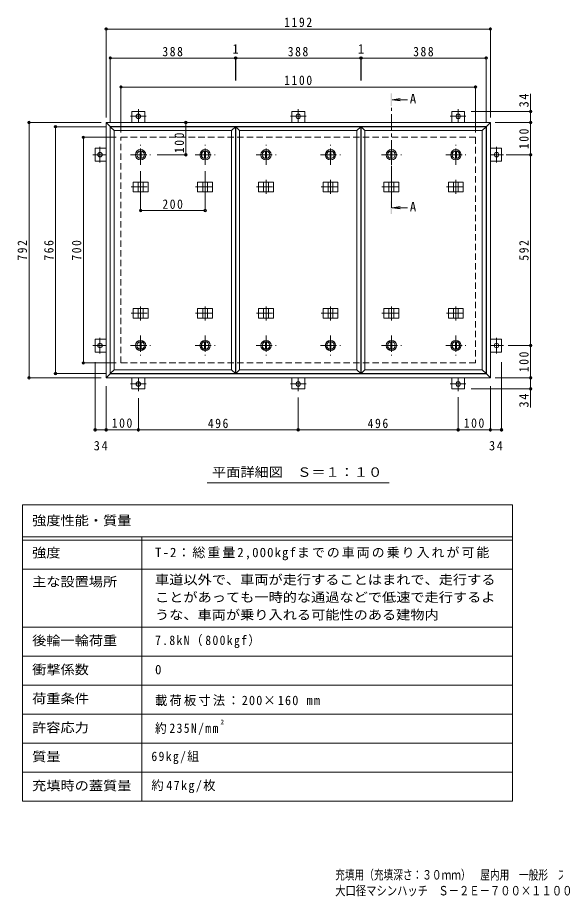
# Model space of a CAD drawing. Units: millimetres at full size, sheet at 1:10. Extents: x -1778 to 1949, y -1353 to 1373.
# Drawn here: x -1778 to -110, y -1353 to 1373 of the extents above; entities that cross this region are included whole.
import ezdxf
from ezdxf.enums import TextEntityAlignment as Align

# ---------------------------------------------------------------- set-up
doc = ezdxf.new("R2010")
doc.units = ezdxf.units.MM
doc.header["$LTSCALE"] = 10
doc.header["$PDMODE"] = 32
doc.header["$PDSIZE"] = 8
doc.linetypes.add('CHAIN1', pattern=[8, 5, -1, 1, -1])
doc.linetypes.add('DASHED2', pattern=[3, 2, -1])
for name, color, linetype, lineweight in [('0-1_躯体', 2, 'DASHED2', 9), ('0-2_仕上', 3, 'Continuous', 9), ('0-3_建具', 4, 'Continuous', 9), ('0-5_寸法', 4, 'Continuous', 9), ('0-C', 2, 'Continuous', 9), ('0-E', 3, 'Continuous', 9), ('0-F', 7, 'Continuous', 9), ('F-5_F-5ﾚｲﾔ', 7, 'Continuous', 9), ('F-F_F-Fﾚｲﾔ', 2, 'Continuous', 9)]:
    doc.layers.add(name, color=color, linetype=linetype, lineweight=lineweight)
doc.styles.add('ＭＳ ゴシック', font='')
doc.styles.get('ＭＳ ゴシック').set_extended_font_data('MS Gothic')

msp = doc.modelspace()

# ---------------------------------------------------------------- linework, layer by layer
at = {"layer": '0-1_躯体'}
for p, q in [((-1457.34, 1001.59), (-357.34, 1001.59)), ((-1457.34, 301.59), (-1457.34, 1001.59)), ((-357.34, 1001.59), (-357.34, 301.59)), ((-357.34, 301.59), (-1457.34, 301.59))]:
    msp.add_line(p, q, dxfattribs=at)
at = {"layer": '0-2_仕上'}
for p, q in [((-1490.34, 1034.59), (-1478.34, 1022.59)), ((-1490.34, 268.59), (-1490.34, 1034.59)), ((-1490.34, 1034.59), (-1102.34, 1034.59)), ((-1114.34, 1022.59), (-1102.34, 1034.59)), ((-1102.34, 268.59), (-1102.34, 1034.59)), ((-1101.34, 1034.59), (-1089.34, 1022.59)), ((-1101.34, 268.59), (-1101.34, 1034.59)), ((-1101.34, 1034.59), (-713.34, 1034.59)), ((-725.34, 1022.59), (-713.34, 1034.59)), ((-713.34, 268.59), (-713.34, 1034.59)), ((-712.34, 1034.59), (-700.34, 1022.59)), ((-712.34, 268.59), (-712.34, 1034.59)), ((-712.34, 1034.59), (-324.34, 1034.59)), ((-336.34, 1022.59), (-324.34, 1034.59)), ((-324.34, 268.59), (-324.34, 1034.59)), ((-1490.34, 268.59), (-1478.34, 280.59)), ((-1114.34, 280.59), (-1478.34, 280.59)), ((-1101.34, 268.59), (-1089.34, 280.59)), ((-725.34, 280.59), (-1089.34, 280.59)), ((-712.34, 268.59), (-700.34, 280.59)), ((-336.34, 280.59), (-700.34, 280.59)), ((-1102.34, 268.59), (-1490.34, 268.59)), ((-713.34, 268.59), (-1101.34, 268.59)), ((-324.34, 268.59), (-712.34, 268.59))]:
    msp.add_line(p, q, dxfattribs=at)
for points in [[(-1478.34, 280.59), (-1478.34, 1022.59), (-1114.34, 1022.59)], [(-1102.34, 268.59), (-1114.34, 280.59), (-1114.34, 1022.59)], [(-1089.34, 280.59), (-1089.34, 1022.59), (-725.34, 1022.59)], [(-713.34, 268.59), (-725.34, 280.59), (-725.34, 1022.59)], [(-700.34, 280.59), (-700.34, 1022.59), (-336.34, 1022.59)], [(-324.34, 268.59), (-336.34, 280.59), (-336.34, 1022.59)]]:
    msp.add_lwpolyline(points, dxfattribs=at)
at = {"layer": '0-3_建具', "color": 2}
for p, q in [((-1503.34, 1047.59), (-1491.34, 1035.59)), ((-1503.34, 1047.59), (-311.34, 1047.59)), ((-1503.34, 255.59), (-1503.34, 1047.59)), ((-323.34, 1035.59), (-311.34, 1047.59)), ((-311.34, 1047.59), (-311.34, 255.59)), ((-1491.34, 1035.59), (-323.34, 1035.59)), ((-1491.34, 267.59), (-1491.34, 1035.59)), ((-323.34, 267.59), (-323.34, 1035.59)), ((-1491.34, 267.59), (-1503.34, 255.59)), ((-311.34, 255.59), (-1503.34, 255.59)), ((-323.34, 267.59), (-1491.34, 267.59)), ((-323.34, 267.59), (-311.34, 255.59))]:
    msp.add_line(p, q, dxfattribs=at)
at = {"layer": '0-3_建具', "linetype": 'CHAIN1'}
for p, q in [((-1425.75, 847.59), (-1366.93, 847.59)), ((-1396.34, 869.71), (-1396.34, 826.47)), ((-1225.75, 847.59), (-1166.93, 847.59)), ((-1196.34, 869.71), (-1196.34, 826.47)), ((-1036.75, 847.59), (-977.93, 847.59)), ((-1007.34, 869.71), (-1007.34, 826.47)), ((-836.75, 847.59), (-777.93, 847.59)), ((-807.34, 869.71), (-807.34, 826.47)), ((-647.75, 847.59), (-588.93, 847.59)), ((-618.34, 869.71), (-618.34, 826.47)), ((-447.75, 847.59), (-388.93, 847.59)), ((-418.34, 869.71), (-418.34, 826.47)), ((-1396.34, 433.47), (-1396.34, 476.71)), ((-1196.34, 433.47), (-1196.34, 476.71)), ((-1007.34, 433.47), (-1007.34, 476.71)), ((-807.34, 433.47), (-807.34, 476.71)), ((-618.34, 433.47), (-618.34, 476.71)), ((-418.34, 433.47), (-418.34, 476.71)), ((-1425.75, 455.59), (-1366.93, 455.59)), ((-1225.75, 455.59), (-1166.93, 455.59)), ((-1036.75, 455.59), (-977.93, 455.59)), ((-836.75, 455.59), (-777.93, 455.59)), ((-647.75, 455.59), (-588.93, 455.59)), ((-447.75, 455.59), (-388.93, 455.59))]:
    msp.add_line(p, q, dxfattribs=at)
at = {"layer": '0-3_建具'}
for p, q in [((-1419.43, 862.59), (-1419.43, 832.59)), ((-1419.43, 862.59), (-1373.25, 862.59)), ((-1403.84, 862.59), (-1403.84, 832.59)), ((-1388.84, 862.59), (-1388.84, 832.59)), ((-1373.25, 862.59), (-1373.25, 832.59)), ((-1219.43, 862.59), (-1219.43, 832.59)), ((-1219.43, 862.59), (-1173.25, 862.59)), ((-1203.84, 862.59), (-1203.84, 832.59)), ((-1188.84, 862.59), (-1188.84, 832.59)), ((-1173.25, 862.59), (-1173.25, 832.59)), ((-1030.43, 862.59), (-1030.43, 832.59)), ((-1030.43, 862.59), (-984.25, 862.59)), ((-1014.84, 862.59), (-1014.84, 832.59)), ((-999.84, 862.59), (-999.84, 832.59)), ((-984.25, 862.59), (-984.25, 832.59)), ((-830.43, 862.59), (-830.43, 832.59)), ((-830.43, 862.59), (-784.25, 862.59)), ((-814.84, 862.59), (-814.84, 832.59)), ((-799.84, 862.59), (-799.84, 832.59)), ((-784.25, 862.59), (-784.25, 832.59)), ((-641.43, 862.59), (-641.43, 832.59)), ((-641.43, 862.59), (-595.25, 862.59)), ((-625.84, 862.59), (-625.84, 832.59)), ((-610.84, 862.59), (-610.84, 832.59)), ((-595.25, 862.59), (-595.25, 832.59)), ((-441.43, 862.59), (-441.43, 832.59)), ((-441.43, 862.59), (-395.25, 862.59)), ((-425.84, 862.59), (-425.84, 832.59)), ((-410.84, 862.59), (-410.84, 832.59)), ((-395.25, 862.59), (-395.25, 832.59)), ((-1419.43, 832.59), (-1373.25, 832.59)), ((-1219.43, 832.59), (-1173.25, 832.59)), ((-1030.43, 832.59), (-984.25, 832.59)), ((-830.43, 832.59), (-784.25, 832.59)), ((-641.43, 832.59), (-595.25, 832.59)), ((-441.43, 832.59), (-395.25, 832.59)), ((-1419.43, 440.59), (-1419.43, 470.59)), ((-1419.43, 470.59), (-1373.25, 470.59)), ((-1403.84, 440.59), (-1403.84, 470.59)), ((-1388.84, 440.59), (-1388.84, 470.59)), ((-1373.25, 440.59), (-1373.25, 470.59)), ((-1219.43, 440.59), (-1219.43, 470.59)), ((-1219.43, 470.59), (-1173.25, 470.59)), ((-1203.84, 440.59), (-1203.84, 470.59)), ((-1188.84, 440.59), (-1188.84, 470.59)), ((-1173.25, 440.59), (-1173.25, 470.59)), ((-1030.43, 440.59), (-1030.43, 470.59)), ((-1030.43, 470.59), (-984.25, 470.59)), ((-1014.84, 440.59), (-1014.84, 470.59)), ((-999.84, 440.59), (-999.84, 470.59)), ((-984.25, 440.59), (-984.25, 470.59)), ((-830.43, 440.59), (-830.43, 470.59)), ((-830.43, 470.59), (-784.25, 470.59)), ((-814.84, 440.59), (-814.84, 470.59)), ((-799.84, 440.59), (-799.84, 470.59)), ((-784.25, 440.59), (-784.25, 470.59)), ((-641.43, 440.59), (-641.43, 470.59)), ((-641.43, 470.59), (-595.25, 470.59)), ((-625.84, 440.59), (-625.84, 470.59)), ((-610.84, 440.59), (-610.84, 470.59)), ((-595.25, 440.59), (-595.25, 470.59)), ((-441.43, 440.59), (-441.43, 470.59)), ((-441.43, 470.59), (-395.25, 470.59)), ((-425.84, 440.59), (-425.84, 470.59)), ((-410.84, 440.59), (-410.84, 470.59)), ((-395.25, 440.59), (-395.25, 470.59)), ((-1419.43, 440.59), (-1373.25, 440.59)), ((-1219.43, 440.59), (-1173.25, 440.59)), ((-1030.43, 440.59), (-984.25, 440.59)), ((-830.43, 440.59), (-784.25, 440.59)), ((-641.43, 440.59), (-595.25, 440.59)), ((-441.43, 440.59), (-395.25, 440.59))]:
    msp.add_line(p, q, dxfattribs=at)
at = {"layer": '0-5_寸法'}
for p, q in [((-616.34, 1118.41), (-591.55, 1121.67)), ((-616.34, 1118.41), (-591.55, 1115.14)), ((-616.34, 1118.41), (-568.87, 1118.41)), ((-616.34, 783.28), (-591.55, 786.54)), ((-616.34, 783.28), (-591.55, 780.02)), ((-616.34, 783.28), (-568.87, 783.28))]:
    msp.add_line(p, q, dxfattribs=at)
at = {"layer": '0-5_寸法', "linetype": 'CHAIN1'}
msp.add_line((-618.34, 783.28), (-618.34, 1098.41), dxfattribs=at)
at = {"layer": '0-5_寸法', "color": 7}
msp.add_line((-1189.87, -70.19), (-624.81, -70.19), dxfattribs=at)
at = {"layer": '0-5_寸法'}
for points in [[(-616.34, 1138.41), (-620.34, 1138.41), (-616.34, 1098.41), (-620.34, 1098.41)], [(-616.34, 763.28), (-620.34, 763.28), (-616.34, 803.28), (-620.34, 803.28)]]:
    msp.add_solid(points, dxfattribs=at)
at = {"layer": '0-C'}
for p, q in [((-1397.84, 958.99), (-1397.84, 936.19)), ((-1394.84, 958.99), (-1394.84, 936.19)), ((-1197.84, 958.99), (-1197.84, 936.19)), ((-1194.84, 958.99), (-1194.84, 936.19)), ((-1008.84, 958.99), (-1008.84, 936.19)), ((-1005.84, 958.99), (-1005.84, 936.19)), ((-808.84, 958.99), (-808.84, 936.19)), ((-805.84, 958.99), (-805.84, 936.19)), ((-619.84, 958.99), (-619.84, 936.19)), ((-616.84, 958.99), (-616.84, 936.19)), ((-419.84, 958.99), (-419.84, 936.19)), ((-416.84, 958.99), (-416.84, 936.19)), ((-1397.84, 344.19), (-1397.84, 366.99)), ((-1394.84, 344.19), (-1394.84, 366.99)), ((-1197.84, 344.19), (-1197.84, 366.99)), ((-1194.84, 344.19), (-1194.84, 366.99)), ((-1008.84, 344.19), (-1008.84, 366.99)), ((-1005.84, 344.19), (-1005.84, 366.99)), ((-808.84, 344.19), (-808.84, 366.99)), ((-805.84, 344.19), (-805.84, 366.99)), ((-619.84, 344.19), (-619.84, 366.99)), ((-616.84, 344.19), (-616.84, 366.99)), ((-419.84, 344.19), (-419.84, 366.99)), ((-416.84, 344.19), (-416.84, 366.99))]:
    msp.add_line(p, q, dxfattribs=at)
at = {"layer": '0-C', "linetype": 'CHAIN1'}
for p, q in [((-1396.34, 916.59), (-1396.34, 978.59)), ((-1196.34, 916.59), (-1196.34, 978.59)), ((-1007.34, 916.59), (-1007.34, 978.59)), ((-807.34, 916.59), (-807.34, 978.59)), ((-618.34, 916.59), (-618.34, 978.59)), ((-418.34, 916.59), (-418.34, 978.59)), ((-1427.34, 947.59), (-1365.34, 947.59)), ((-1227.34, 947.59), (-1165.34, 947.59)), ((-1038.34, 947.59), (-976.34, 947.59)), ((-838.34, 947.59), (-776.34, 947.59)), ((-649.34, 947.59), (-587.34, 947.59)), ((-449.34, 947.59), (-387.34, 947.59)), ((-1396.34, 386.59), (-1396.34, 324.59)), ((-1196.34, 386.59), (-1196.34, 324.59)), ((-1007.34, 386.59), (-1007.34, 324.59)), ((-807.34, 386.59), (-807.34, 324.59)), ((-618.34, 386.59), (-618.34, 324.59)), ((-418.34, 386.59), (-418.34, 324.59)), ((-1427.34, 355.59), (-1365.34, 355.59)), ((-1227.34, 355.59), (-1165.34, 355.59)), ((-1038.34, 355.59), (-976.34, 355.59)), ((-838.34, 355.59), (-776.34, 355.59)), ((-649.34, 355.59), (-587.34, 355.59)), ((-449.34, 355.59), (-387.34, 355.59))]:
    msp.add_line(p, q, dxfattribs=at)
at = {"layer": '0-C'}
for centre, radius in [((-1396.34, 947.59), 16), ((-1396.34, 947.59), 12), ((-1396.34, 947.59), 11.5), ((-1196.34, 947.59), 16), ((-1196.34, 947.59), 12), ((-1196.34, 947.59), 11.5), ((-1007.34, 947.59), 16), ((-1007.34, 947.59), 12), ((-1007.34, 947.59), 11.5), ((-807.34, 947.59), 16), ((-807.34, 947.59), 12), ((-807.34, 947.59), 11.5), ((-618.34, 947.59), 16), ((-618.34, 947.59), 12), ((-618.34, 947.59), 11.5), ((-418.34, 947.59), 16), ((-418.34, 947.59), 12), ((-418.34, 947.59), 11.5), ((-1396.34, 355.59), 16), ((-1396.34, 355.59), 12), ((-1396.34, 355.59), 11.5), ((-1196.34, 355.59), 16), ((-1196.34, 355.59), 12), ((-1196.34, 355.59), 11.5), ((-1007.34, 355.59), 16), ((-1007.34, 355.59), 12), ((-1007.34, 355.59), 11.5), ((-807.34, 355.59), 16), ((-807.34, 355.59), 12), ((-807.34, 355.59), 11.5), ((-618.34, 355.59), 16), ((-618.34, 355.59), 12), ((-618.34, 355.59), 11.5), ((-418.34, 355.59), 16), ((-418.34, 355.59), 12), ((-418.34, 355.59), 11.5)]:
    msp.add_circle(centre, radius, dxfattribs=at)
at = {"layer": '0-E', "linetype": 'CHAIN1'}
for p, q in [((-1378.96, 1066.79), (-1427.72, 1066.79)), ((-1403.34, 1088.76), (-1403.34, 1047.59)), ((-882.96, 1066.79), (-931.72, 1066.79)), ((-907.34, 1088.76), (-907.34, 1047.59)), ((-386.96, 1066.79), (-435.72, 1066.79)), ((-411.34, 1088.76), (-411.34, 1047.59)), ((-1522.54, 971.97), (-1522.54, 923.21)), ((-292.14, 923.21), (-292.14, 971.97)), ((-1544.51, 947.59), (-1503.34, 947.59)), ((-270.17, 947.59), (-311.34, 947.59)), ((-1544.51, 355.59), (-1503.34, 355.59)), ((-1522.54, 379.97), (-1522.54, 331.21)), ((-270.17, 355.59), (-311.34, 355.59)), ((-292.14, 331.21), (-292.14, 379.97)), ((-1403.34, 214.42), (-1403.34, 255.59)), ((-907.34, 214.42), (-907.34, 255.59)), ((-411.34, 214.42), (-411.34, 255.59)), ((-1427.72, 236.39), (-1378.96, 236.39)), ((-931.72, 236.39), (-882.96, 236.39)), ((-435.72, 236.39), (-386.96, 236.39))]:
    msp.add_line(p, q, dxfattribs=at)
at = {"layer": '0-E'}
for p, q in [((-1423.34, 1081.79), (-1383.34, 1081.79)), ((-1423.34, 1081.79), (-1423.34, 1047.59)), ((-1383.34, 1081.79), (-1383.34, 1047.59)), ((-927.34, 1081.79), (-887.34, 1081.79)), ((-927.34, 1081.79), (-927.34, 1047.59)), ((-887.34, 1081.79), (-887.34, 1047.59)), ((-431.34, 1081.79), (-391.34, 1081.79)), ((-431.34, 1081.79), (-431.34, 1047.59)), ((-391.34, 1081.79), (-391.34, 1047.59)), ((-1537.54, 927.59), (-1537.54, 967.59)), ((-1537.54, 967.59), (-1503.34, 967.59)), ((-277.14, 967.59), (-311.34, 967.59)), ((-277.14, 967.59), (-277.14, 927.59)), ((-1537.54, 927.59), (-1503.34, 927.59)), ((-277.14, 927.59), (-311.34, 927.59)), ((-1537.54, 335.59), (-1537.54, 375.59)), ((-1537.54, 375.59), (-1503.34, 375.59)), ((-277.14, 375.59), (-311.34, 375.59)), ((-277.14, 375.59), (-277.14, 335.59)), ((-1537.54, 335.59), (-1503.34, 335.59)), ((-277.14, 335.59), (-311.34, 335.59)), ((-1423.34, 221.39), (-1423.34, 255.59)), ((-1383.34, 221.39), (-1383.34, 255.59)), ((-927.34, 221.39), (-927.34, 255.59)), ((-887.34, 221.39), (-887.34, 255.59)), ((-431.34, 221.39), (-431.34, 255.59)), ((-391.34, 221.39), (-391.34, 255.59)), ((-1383.34, 221.39), (-1423.34, 221.39)), ((-887.34, 221.39), (-927.34, 221.39)), ((-391.34, 221.39), (-431.34, 221.39))]:
    msp.add_line(p, q, dxfattribs=at)
for centre in [(-1403.34, 1066.79), (-907.34, 1066.79), (-411.34, 1066.79), (-1522.54, 947.59), (-292.14, 947.59), (-1522.54, 355.59), (-292.14, 355.59), (-1403.34, 236.39), (-907.34, 236.39), (-411.34, 236.39)]:
    msp.add_circle(centre, 7, dxfattribs=at)
at = {"layer": '0-F'}
for p, q in [((-1503.34, 1062.59), (-1503.34, 1342.59)), ((-1503.34, 1337.59), (-311.34, 1337.59)), ((-311.34, 1062.59), (-311.34, 1342.59)), ((-1490.34, 1049.59), (-1490.34, 1252.59)), ((-1490.34, 1247.59), (-1102.34, 1247.59)), ((-1102.34, 1250.59), (-1102.34, 1178.21)), ((-1102.34, 1247.59), (-1101.34, 1247.59)), ((-1101.34, 1250.59), (-1101.34, 1178.21)), ((-1101.34, 1247.59), (-713.34, 1247.59)), ((-713.34, 1250.59), (-713.34, 1178.21)), ((-713.34, 1247.59), (-712.34, 1247.59)), ((-712.34, 1250.59), (-712.34, 1178.21)), ((-712.34, 1247.59), (-324.34, 1247.59)), ((-324.34, 1049.59), (-324.34, 1252.59)), ((-1457.34, 1016.59), (-1457.34, 1162.59)), ((-1457.34, 1157.59), (-357.34, 1157.59)), ((-357.34, 1016.59), (-357.34, 1162.59)), ((-186.36, 1081.79), (-186.36, 1136.97)), ((-181.36, 1081.79), (-371.34, 1081.79)), ((-186.36, 1047.59), (-186.36, 1081.79)), ((-1518.34, 1047.59), (-1747.6, 1047.59)), ((-1742.6, 255.59), (-1742.6, 1047.59)), ((-1256.42, 1047.59), (-1256.42, 947.59)), ((-296.34, 1047.59), (-181.36, 1047.59)), ((-186.36, 947.59), (-186.36, 1047.59)), ((-1505.34, 1034.59), (-1665.13, 1034.59)), ((-1660.13, 268.59), (-1660.13, 1034.59)), ((-1472.34, 1001.59), (-1578.96, 1001.59)), ((-1573.96, 301.59), (-1573.96, 1001.59)), ((-1253.42, 947.59), (-1345.34, 947.59)), ((-262.41, 947.59), (-181.36, 947.59)), ((-186.36, 355.59), (-186.36, 947.59)), ((-1396.34, 771.29), (-1396.34, 896.59)), ((-1196.34, 771.29), (-1196.34, 896.59)), ((-1396.34, 774.29), (-1196.34, 774.29)), ((-255.82, 355.59), (-181.36, 355.59)), ((-186.36, 255.59), (-186.36, 355.59)), ((-1472.34, 301.59), (-1578.96, 301.59)), ((-1537.54, 89.22), (-1537.54, 304.38)), ((-277.14, 89.22), (-277.14, 304.38)), ((-1518.34, 255.59), (-1747.6, 255.59)), ((-1505.34, 268.59), (-1665.13, 268.59)), ((-296.34, 255.59), (-181.36, 255.59)), ((-186.36, 255.59), (-186.36, 221.39)), ((-1503.34, 229.38), (-1503.34, 89.22)), ((-181.36, 221.39), (-371.34, 221.39)), ((-311.34, 229.38), (-311.34, 89.22)), ((-186.36, 221.39), (-186.36, 163.44)), ((-1403.34, 192.08), (-1403.34, 89.22)), ((-907.34, 91.22), (-907.34, 194.42)), ((-411.34, 195.45), (-411.34, 89.22)), ((-1537.54, 94.22), (-1503.34, 94.22)), ((-1503.34, 94.22), (-1403.34, 94.22)), ((-1403.34, 94.22), (-907.34, 94.22)), ((-907.34, 94.22), (-411.34, 94.22)), ((-411.34, 94.22), (-311.34, 94.22)), ((-311.34, 94.22), (-277.14, 94.22))]:
    msp.add_line(p, q, dxfattribs=at)
for p in [(-1503.34, 1337.59), (-311.34, 1337.59), (-1490.34, 1247.59), (-1102.34, 1247.59), (-1101.34, 1247.59), (-713.34, 1247.59), (-712.34, 1247.59), (-324.34, 1247.59), (-1457.34, 1157.59), (-357.34, 1157.59), (-186.36, 1081.79), (-1742.6, 1047.59), (-1660.13, 1034.59), (-1256.42, 1047.59), (-186.36, 1047.59), (-1573.96, 1001.59), (-1256.42, 947.59), (-186.36, 947.59), (-1396.34, 774.29), (-1196.34, 774.29), (-186.36, 355.59), (-1573.96, 301.59), (-1742.6, 255.59), (-1660.13, 268.59), (-186.36, 255.59), (-186.36, 221.39), (-1537.54, 94.22), (-1503.34, 94.22), (-1403.34, 94.22), (-907.34, 94.22), (-411.34, 94.22), (-311.34, 94.22), (-277.14, 94.22)]:
    msp.add_point(p, dxfattribs=at)
at = {"layer": 'F-5_F-5ﾚｲﾔ'}
for p, q in [((-243, -138), (-243, -1058)), ((-1763, -338), (-243, -338)), ((-1763, -518), (-243, -518))]:
    msp.add_line(p, q, dxfattribs=at)
at = {"layer": 'F-F_F-Fﾚｲﾔ', "color": 7}
for p, q in [((-1763, -138), (-1763, -1058)), ((-1763, -138), (-243, -138)), ((-1763, -238), (-243, -238)), ((-1393, -238), (-1393, -1058)), ((-1763, -248), (-243, -248)), ((-1763, -338), (-243, -338)), ((-1763, -518), (-243, -518)), ((-1763, -608), (-243, -608)), ((-1763, -698), (-243, -698)), ((-243, -788), (-1763, -788)), ((-243, -878), (-1763, -878)), ((-243, -968), (-1763, -968)), ((-243, -1058), (-1763, -1058))]:
    msp.add_line(p, q, dxfattribs=at)

# ---------------------------------------------------------------- texts
at = {"layer": '0-5_寸法', "color": 2, "style": 'ＭＳ ゴシック'}
for p in [(-561.31, 1098.01), (-561.31, 762.89)]:
    msp.add_text('A', height=29.33, dxfattribs=at).set_placement(p, align=Align.BOTTOM_LEFT)
at = {"layer": '0-5_寸法', "color": 2, "style": 'ＭＳ ゴシック', "width": 1.1}
msp.add_text('平面詳細図\u3000Ｓ＝１：１０', height=29.33, dxfattribs=at).set_placement((-1174.84, -60.38), align=Align.BOTTOM_LEFT)
at = {"layer": '0-F', "color": 2, "style": 'ＭＳ ゴシック'}
for p in [(-1111.84, 1252.59), (-722.84, 1252.59)]:
    msp.add_text('1', height=29.33, dxfattribs=at).set_placement(p, align=Align.BOTTOM_LEFT)
at = {"layer": '0-F', "color": 2, "char_height": 29.33, "attachment_point": 7, "style": 'ＭＳ ゴシック'}
for s, insert in [('\\T1.28;\\W0.9;1192', (-951.09, 1343.59)), ('\\T1.27;\\W0.9;388', (-1328.84, 1252.59)), ('\\T1.27;\\W0.9;388', (-939.84, 1252.59)), ('\\T1.27;\\W0.9;388', (-550.84, 1252.59)), ('\\T1.28;\\W0.9;1100', (-951.09, 1163.59)), ('\\T1.27;\\W0.9;200', (-1328.84, 779.29)), ('\\T1.27;\\W0.9;100', (-1485.84, 100.22)), ('\\T1.27;\\W0.9;496', (-1187.84, 99.22)), ('\\T1.27;\\W0.9;496', (-691.84, 99.22)), ('\\T1.27;\\W0.9;100', (-393.84, 100.22)), ('\\T1.27;\\W0.95;34', (-1541.69, 30)), ('\\T1.27;\\W0.95;34', (-315.49, 30))]:
    msp.add_mtext(s, dxfattribs=dict(at, insert=insert))
at = {"layer": '0-F', "color": 2, "char_height": 29.33, "attachment_point": 7, "rotation": 90, "style": 'ＭＳ ゴシック'}
for s, insert in [('\\T1.27;\\W0.95;34', (-192.36, 1094.47)), ('\\T1.27;\\W0.9;100', (-1261.42, 952.68)), ('\\T1.27;\\W0.9;100', (-192.36, 965.09)), ('\\T1.27;\\W0.9;792', (-1748.6, 619.09)), ('\\T1.27;\\W0.9;766', (-1666.13, 619.09)), ('\\T1.27;\\W0.9;700', (-1579.96, 619.09)), ('\\T1.27;\\W0.9;592', (-192.36, 619.09)), ('\\T1.27;\\W0.9;100', (-192.36, 273.09)), ('\\T1.27;\\W0.95;34', (-192.36, 163.44))]:
    msp.add_mtext(s, dxfattribs=dict(at, insert=insert))
at = {"layer": 'F-5_F-5ﾚｲﾔ', "color": 6, "style": 'ＭＳ ゴシック'}
msp.add_text('2', height=14.66, dxfattribs=at).set_placement((-1148.94, -823.78), align=Align.BOTTOM_LEFT)
at = {"layer": 'F-5_F-5ﾚｲﾔ', "color": 2, "style": 'ＭＳ ゴシック'}
for s, width, p in [('充填用（充填深さ：３０ｍｍ）\u3000屋内用\u3000一般形\u3000スチール製\u3000ステンレス目地', 0.75, (-792.72, -1309.74)), ('大口径マシンハッチ\u3000Ｓ－２Ｅ－７００×１１００', 0.8, (-792.72, -1358.94))]:
    msp.add_text(s, height=29.33, dxfattribs=dict(at, width=width)).set_placement(p, align=Align.BOTTOM_LEFT)
at = {"layer": 'F-F_F-Fﾚｲﾔ', "style": 'ＭＳ ゴシック', "width": 1.1}
for s, p in [('強度性能・質量', (-1733, -210.57)), ('強度', (-1733, -310.5)), ('車道以外で、車両が走行することはまれで、走行する', (-1351.67, -394.07)), ('主な設置場所', (-1733, -400.5)), ('ことがあっても一時的な通過などで低速で走行するよ', (-1351.67, -448.55)), ('うな、車両が乗り入れる可能性のある建物内', (-1351.67, -503.04)), ('後輪一輪荷重', (-1733, -583)), ('衝撃係数', (-1733, -673)), ('荷重条件', (-1733, -763)), ('許容応力', (-1733, -853)), ('質量', (-1733, -943)), ('充填時の蓋質量', (-1733, -1033))]:
    msp.add_text(s, height=29.33, dxfattribs=at).set_placement(p, align=Align.BOTTOM_LEFT)
at = {"layer": 'F-F_F-Fﾚｲﾔ', "style": 'ＭＳ ゴシック'}
msp.add_text('0', height=29.33, dxfattribs=at).set_placement((-1351.67, -673), align=Align.BOTTOM_LEFT)
at = {"layer": 'F-F_F-Fﾚｲﾔ', "char_height": 29.33, "attachment_point": 7, "style": 'ＭＳ ゴシック'}
for s, insert in [('\\T1.16;T-2：総重量2,000kgfまでの車両の乗り入れが可能', (-1351.67, -310.5)), ('\\T1.24;\\W0.9;7.8kN（800kgf）', (-1351.67, -583)), ('\\T1.18;\\W0.95;載荷板寸法：200×160\\~mm', (-1351.67, -763)), ('\\T1.24;\\W0.9;約235N/mm', (-1351.67, -853)), ('\\T1.24;\\W0.9;69kg/組', (-1362.92, -943)), ('\\T1.21;\\W0.95;約47kg/枚', (-1362.92, -1033))]:
    msp.add_mtext(s, dxfattribs=dict(at, insert=insert))

doc.saveas('drawing.dxf')
